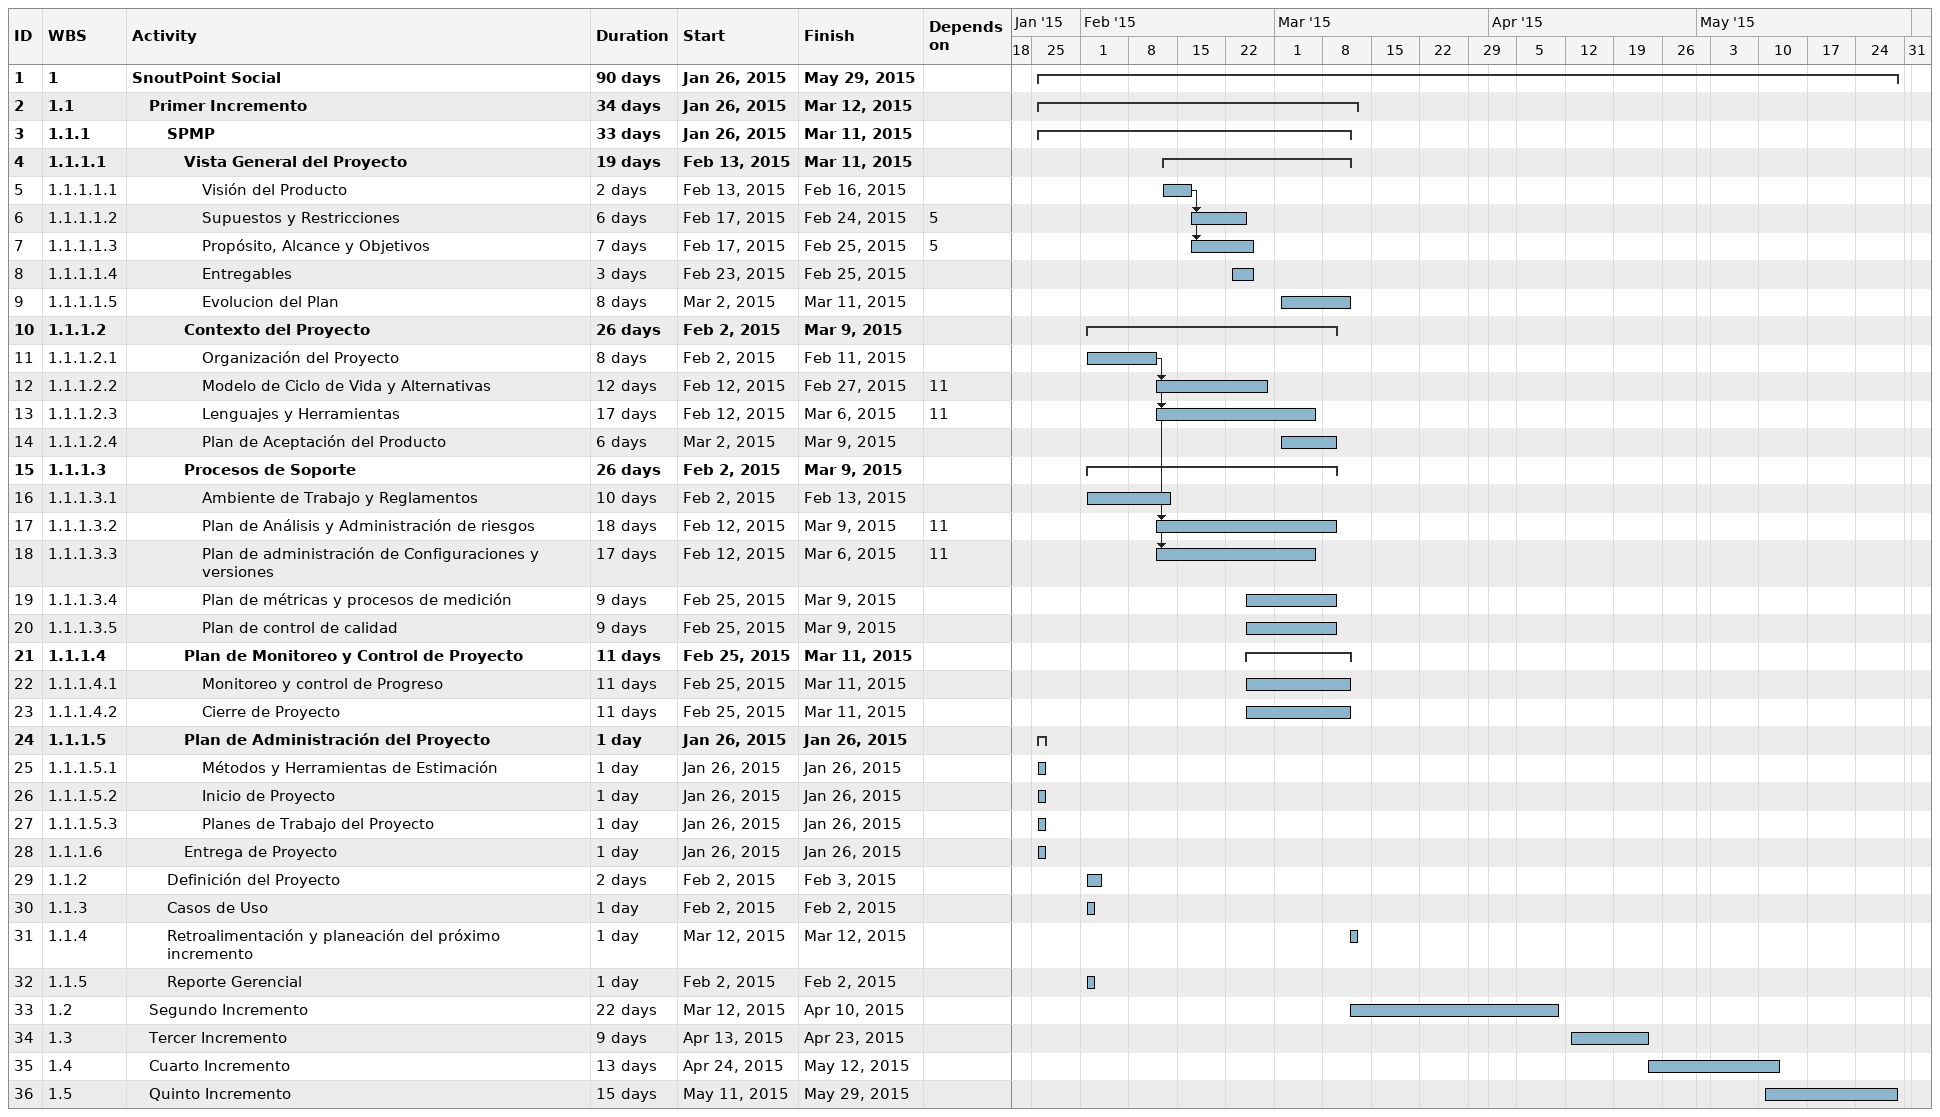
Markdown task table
| ID | WBS | Task | Duration | Start | Finish | Predecessors |
|---|---|---|---|---|---|---|
| 1 | 1 | **SnoutPoint Social** | 90d | 2015-01-26 | 2015-05-29 |  |
| 2 | 1.1 | **Primer Incremento** | 34d | 2015-01-26 | 2015-03-12 |  |
| 3 | 1.1.1 | **SPMP** | 33d | 2015-01-26 | 2015-03-11 |  |
| 4 | 1.1.1.1 | **Vista General del Proyecto** | 19d | 2015-02-13 | 2015-03-11 |  |
| 5 | 1.1.1.1.1 | Visión del Producto | 2d | 2015-02-13 | 2015-02-16 |  |
| 6 | 1.1.1.1.2 | Supuestos y Restricciones | 6d | 2015-02-17 | 2015-02-24 | 5 |
| 7 | 1.1.1.1.3 | Propósito, Alcance y Objetivos | 7d | 2015-02-17 | 2015-02-25 | 5 |
| 8 | 1.1.1.1.4 | Entregables | 3d | 2015-02-23 | 2015-02-25 |  |
| 9 | 1.1.1.1.5 | Evolucion del Plan | 8d | 2015-03-02 | 2015-03-11 |  |
| 10 | 1.1.1.2 | **Contexto del Proyecto** | 26d | 2015-02-02 | 2015-03-09 |  |
| 11 | 1.1.1.2.1 | Organización del Proyecto | 8d | 2015-02-02 | 2015-02-11 |  |
| 12 | 1.1.1.2.2 | Modelo de Ciclo de Vida y Alternativas | 12d | 2015-02-12 | 2015-02-27 | 11 |
| 13 | 1.1.1.2.3 | Lenguajes y Herramientas | 17d | 2015-02-12 | 2015-03-06 | 11 |
| 14 | 1.1.1.2.4 | Plan de Aceptación del Producto | 6d | 2015-03-02 | 2015-03-09 |  |
| 15 | 1.1.1.3 | **Procesos de Soporte** | 26d | 2015-02-02 | 2015-03-09 |  |
| 16 | 1.1.1.3.1 | Ambiente de Trabajo y Reglamentos | 10d | 2015-02-02 | 2015-02-13 |  |
| 17 | 1.1.1.3.2 | Plan de Análisis y Administración de riesgos | 18d | 2015-02-12 | 2015-03-09 | 11 |
| 18 | 1.1.1.3.3 | Plan de administración de Configuraciones y versiones | 17d | 2015-02-12 | 2015-03-06 | 11 |
| 19 | 1.1.1.3.4 | Plan de métricas y procesos de medición | 9d | 2015-02-25 | 2015-03-09 |  |
| 20 | 1.1.1.3.5 | Plan de control de calidad | 9d | 2015-02-25 | 2015-03-09 |  |
| 21 | 1.1.1.4 | **Plan de Monitoreo y Control de Proyecto** | 11d | 2015-02-25 | 2015-03-11 |  |
| 22 | 1.1.1.4.1 | Monitoreo y control de Progreso | 11d | 2015-02-25 | 2015-03-11 |  |
| 23 | 1.1.1.4.2 | Cierre de Proyecto | 11d | 2015-02-25 | 2015-03-11 |  |
| 24 | 1.1.1.5 | **Plan de Administración del Proyecto** | 1d | 2015-01-26 | 2015-01-26 |  |
| 25 | 1.1.1.5.1 | Métodos y Herramientas de Estimación | 1d | 2015-01-26 | 2015-01-26 |  |
| 26 | 1.1.1.5.2 | Inicio de Proyecto | 1d | 2015-01-26 | 2015-01-26 |  |
| 27 | 1.1.1.5.3 | Planes de Trabajo del Proyecto | 1d | 2015-01-26 | 2015-01-26 |  |
| 28 | 1.1.1.6 | Entrega de Proyecto | 1d | 2015-01-26 | 2015-01-26 |  |
| 29 | 1.1.2 | Definición del Proyecto | 2d | 2015-02-02 | 2015-02-03 |  |
| 30 | 1.1.3 | Casos de Uso | 1d | 2015-02-02 | 2015-02-02 |  |
| 31 | 1.1.4 | Retroalimentación y planeación del próximo incremento | 1d | 2015-03-12 | 2015-03-12 |  |
| 32 | 1.1.5 | Reporte Gerencial | 1d | 2015-02-02 | 2015-02-02 |  |
| 33 | 1.2 | Segundo Incremento | 22d | 2015-03-12 | 2015-04-10 |  |
| 34 | 1.3 | Tercer Incremento | 9d | 2015-04-13 | 2015-04-23 |  |
| 35 | 1.4 | Cuarto Incremento | 13d | 2015-04-24 | 2015-05-12 |  |
| 36 | 1.5 | Quinto Incremento | 15d | 2015-05-11 | 2015-05-29 |  |
